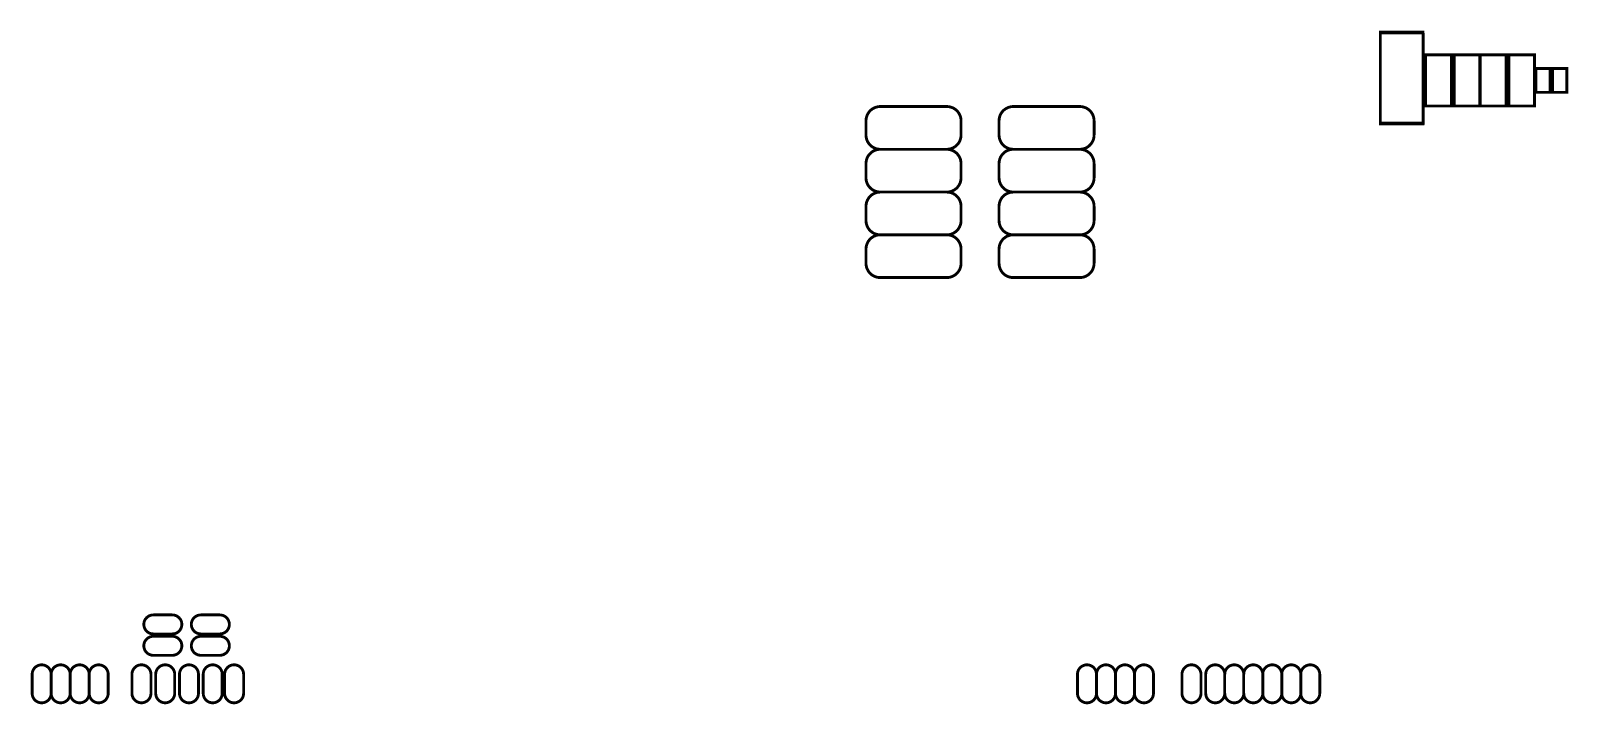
# Model space of a CAD drawing. Extents: x 84.9 to 167.1, y 100.6 to 136.6.
import ezdxf

# ---------------------------------------------------------------- set-up
doc = ezdxf.new("R2010")
doc.units = 0
doc.header["$MEASUREMENT"] = 0
doc.layers.add('SST', color=252, linetype='CONTINUOUS')

msp = doc.modelspace()

# ---------------------------------------------------------------- linework, layer by layer
at = {"layer": 'SST'}
for points, const_width in [([(157.0355, 136.525), (157.0355, 131.699), (159.3215, 131.699), (159.3215, 136.525)], 0.1524), ([(157.0355, 136.525), (159.3215, 136.525)], 0.1524), ([(157.0355, 136.5758), (157.0355, 131.6482), (159.3215, 131.6482), (159.3215, 136.5758), (157.0355, 136.5758)], 0.127), ([(159.4612, 135.3566), (160.8328, 135.3566), (160.8328, 132.6134), (159.4612, 132.6134), (159.4612, 135.3566)], 0.1524), ([(160.9852, 135.3566), (162.3568, 135.3566), (162.3568, 132.6134), (160.9852, 132.6134), (160.9852, 135.3566)], 0.1524), ([(162.3822, 135.3566), (163.7538, 135.3566), (163.7538, 132.6134), (162.3822, 132.6134), (162.3822, 135.3566)], 0.1524), ([(163.9062, 135.3566), (165.2778, 135.3566), (165.2778, 132.6134), (163.9062, 132.6134), (163.9062, 135.3566)], 0.1524), ([(165.354, 134.62), (165.354, 133.35), (166.116, 133.35), (166.116, 134.62), (165.354, 134.62)], 0.1524), ([(166.243, 134.62), (166.243, 133.35), (167.005, 133.35), (167.005, 134.62), (166.243, 134.62)], 0.1524), ([(130.302, 132.588), (133.858, 132.588)], 0.1524), ([(137.414, 132.588), (140.97, 132.588)], 0.1524), ([(129.54, 131.064), (129.54, 131.826)], 0.1524), ([(134.62, 131.826), (134.62, 131.064)], 0.1524), ([(136.652, 131.064), (136.652, 131.826)], 0.1524), ([(141.732, 131.826), (141.732, 131.064)], 0.1524), ([(130.302, 130.302), (133.858, 130.302)], 0.1524), ([(133.858, 130.302), (130.302, 130.302)], 0.1524), ([(140.97, 130.302), (137.414, 130.302)], 0.1524), ([(137.414, 130.302), (140.97, 130.302)], 0.1524), ([(129.54, 128.778), (129.54, 129.54)], 0.1524), ([(134.62, 129.54), (134.62, 128.778)], 0.1524), ([(136.652, 128.778), (136.652, 129.54)], 0.1524), ([(141.732, 129.54), (141.732, 128.778)], 0.1524), ([(133.858, 128.016), (130.302, 128.016)], 0.1524), ([(130.302, 128.016), (133.858, 128.016)], 0.1524), ([(137.414, 128.016), (140.97, 128.016)], 0.1524), ([(140.97, 128.016), (137.414, 128.016)], 0.1524), ([(129.54, 126.492), (129.54, 127.254)], 0.1524), ([(134.62, 127.254), (134.62, 126.492)], 0.1524), ([(136.652, 126.492), (136.652, 127.254)], 0.1524), ([(141.732, 127.254), (141.732, 126.492)], 0.1524), ([(130.302, 125.73), (133.858, 125.73)], 0.1524), ([(133.858, 125.73), (130.302, 125.73)], 0.1524), ([(137.414, 125.73), (140.97, 125.73)], 0.1524), ([(140.97, 125.73), (137.414, 125.73)], 0.1524), ([(129.54, 124.206), (129.54, 124.968)], 0.1524), ([(134.62, 124.968), (134.62, 124.206)], 0.1524), ([(136.652, 124.206), (136.652, 124.968)], 0.1524), ([(141.732, 124.968), (141.732, 124.206)], 0.1524), ([(133.858, 123.444), (130.302, 123.444)], 0.1524), ([(140.97, 123.444), (137.414, 123.444)], 0.1524), ([(92.456, 105.41), (91.44, 105.41)], 0.1524), ([(94.996, 105.41), (93.98, 105.41)], 0.1524), ([(91.44, 104.394), (92.456, 104.394)], 0.1524), ([(93.98, 104.394), (94.996, 104.394)], 0.1524), ([(92.456, 104.267), (91.44, 104.267)], 0.1524), ([(94.996, 104.267), (93.98, 104.267)], 0.1524), ([(91.44, 103.251), (92.456, 103.251)], 0.1524), ([(93.98, 103.251), (94.996, 103.251)], 0.1524), ([(84.963, 102.235), (84.963, 101.219)], 0.1524), ([(85.979, 101.219), (85.979, 102.235)], 0.1524), ([(85.979, 102.235), (85.979, 101.219)], 0.1524), ([(86.995, 102.235), (86.995, 101.219)], 0.1524), ([(86.995, 101.219), (86.995, 102.235)], 0.1524), ([(88.011, 102.235), (88.011, 101.219)], 0.1524), ([(88.011, 101.219), (88.011, 102.235)], 0.1524), ([(89.027, 101.219), (89.027, 102.235)], 0.1524), ([(90.297, 102.235), (90.297, 101.219)], 0.1524), ([(91.313, 101.219), (91.313, 102.235)], 0.1524), ([(91.567, 102.235), (91.567, 101.219)], 0.1524), ([(92.583, 101.219), (92.583, 102.235)], 0.1524), ([(92.837, 102.235), (92.837, 101.219)], 0.1524), ([(93.853, 101.219), (93.853, 102.235)], 0.1524), ([(94.107, 102.235), (94.107, 101.219)], 0.1524), ([(95.123, 101.219), (95.123, 102.235)], 0.1524), ([(95.25, 102.235), (95.25, 101.219)], 0.1524), ([(96.266, 101.219), (96.266, 102.235)], 0.1524), ([(140.843, 102.235), (140.843, 101.219)], 0.1524), ([(141.859, 101.219), (141.859, 102.235)], 0.1524), ([(141.859, 102.235), (141.859, 101.219)], 0.1524), ([(142.875, 102.235), (142.875, 101.219)], 0.1524), ([(142.875, 101.219), (142.875, 102.235)], 0.1524), ([(143.891, 102.235), (143.891, 101.219)], 0.1524), ([(143.891, 101.219), (143.891, 102.235)], 0.1524), ([(144.907, 101.219), (144.907, 102.235)], 0.1524), ([(146.431, 102.235), (146.431, 101.219)], 0.1524), ([(147.447, 101.219), (147.447, 102.235)], 0.1524), ([(147.701, 102.235), (147.701, 101.219)], 0.1524), ([(148.717, 101.219), (148.717, 102.235)], 0.1524), ([(148.717, 102.235), (148.717, 101.219)], 0.1524), ([(149.733, 102.235), (149.733, 101.219)], 0.1524), ([(149.733, 101.219), (149.733, 102.235)], 0.1524), ([(150.749, 101.219), (150.749, 102.235)], 0.1524), ([(150.749, 102.235), (150.749, 101.219)], 0.1524), ([(151.765, 101.219), (151.765, 102.235)], 0.1524), ([(151.765, 102.235), (151.765, 101.219)], 0.1524), ([(152.781, 101.219), (152.781, 102.235)], 0.1524), ([(152.781, 102.235), (152.781, 101.219)], 0.1524), ([(153.797, 101.219), (153.797, 102.235)], 0.1524)]:
    msp.add_lwpolyline(points, dxfattribs=dict(at, const_width=const_width))
at = {"layer": 'SST', "const_width": 0.1524}
for points in [[(130.302, 132.588, 0.4142136), (129.54, 131.826)], [(134.62, 131.826, 0.4142136), (133.858, 132.588)], [(137.414, 132.588, 0.4142136), (136.652, 131.826)], [(141.732, 131.826, 0.4142136), (140.97, 132.588)], [(129.54, 131.064, 0.4142136), (130.302, 130.302)], [(133.858, 130.302, 0.4142136), (134.62, 131.064)], [(136.652, 131.064, 0.4142136), (137.414, 130.302)], [(140.97, 130.302, 0.4142136), (141.732, 131.064)], [(130.302, 130.302, 0.4142136), (129.54, 129.54)], [(134.62, 129.54, 0.4142136), (133.858, 130.302)], [(137.414, 130.302, 0.4142136), (136.652, 129.54)], [(141.732, 129.54, 0.4142136), (140.97, 130.302)], [(129.54, 128.778, 0.4142136), (130.302, 128.016)], [(133.858, 128.016, 0.4142136), (134.62, 128.778)], [(136.652, 128.778, 0.4142136), (137.414, 128.016)], [(140.97, 128.016, 0.4142136), (141.732, 128.778)], [(130.302, 128.016, 0.4142136), (129.54, 127.254)], [(134.62, 127.254, 0.4142136), (133.858, 128.016)], [(137.414, 128.016, 0.4142136), (136.652, 127.254)], [(141.732, 127.254, 0.4142136), (140.97, 128.016)], [(129.54, 126.492, 0.4142136), (130.302, 125.73)], [(130.302, 125.73, 0.4142136), (129.54, 124.968)], [(133.858, 125.73, 0.4142136), (134.62, 126.492)], [(134.62, 124.968, 0.4142136), (133.858, 125.73)], [(136.652, 126.492, 0.4142136), (137.414, 125.73)], [(137.414, 125.73, 0.4142136), (136.652, 124.968)], [(140.97, 125.73, 0.4142136), (141.732, 126.492)], [(141.732, 124.968, 0.4142136), (140.97, 125.73)], [(129.54, 124.206, 0.4142136), (130.302, 123.444)], [(133.858, 123.444, 0.4142136), (134.62, 124.206)], [(136.652, 124.206, 0.4142136), (137.414, 123.444)], [(140.97, 123.444, 0.4142136), (141.732, 124.206)], [(91.44, 105.41, 1), (91.44, 104.394)], [(92.456, 104.394, 1), (92.456, 105.41)], [(93.98, 105.41, 1), (93.98, 104.394)], [(94.996, 104.394, 1), (94.996, 105.41)], [(91.44, 104.267, 1), (91.44, 103.251)], [(92.456, 103.251, 1), (92.456, 104.267)], [(93.98, 104.267, 1), (93.98, 103.251)], [(94.996, 103.251, 1), (94.996, 104.267)], [(85.979, 102.235, 1), (84.963, 102.235)], [(86.995, 102.235, 1), (85.979, 102.235)], [(88.011, 102.235, 1), (86.995, 102.235)], [(89.027, 102.235, 1), (88.011, 102.235)], [(91.313, 102.235, 1), (90.297, 102.235)], [(92.583, 102.235, 1), (91.567, 102.235)], [(93.853, 102.235, 1), (92.837, 102.235)], [(95.123, 102.235, 1), (94.107, 102.235)], [(96.266, 102.235, 1), (95.25, 102.235)], [(141.859, 102.235, 1), (140.843, 102.235)], [(142.875, 102.235, 1), (141.859, 102.235)], [(143.891, 102.235, 1), (142.875, 102.235)], [(144.907, 102.235, 1), (143.891, 102.235)], [(147.447, 102.235, 1), (146.431, 102.235)], [(148.717, 102.235, 1), (147.701, 102.235)], [(149.733, 102.235, 1), (148.717, 102.235)], [(150.749, 102.235, 1), (149.733, 102.235)], [(151.765, 102.235, 1), (150.749, 102.235)], [(152.781, 102.235, 1), (151.765, 102.235)], [(153.797, 102.235, 1), (152.781, 102.235)], [(84.963, 101.219, 1), (85.979, 101.219)], [(85.979, 101.219, 1), (86.995, 101.219)], [(86.995, 101.219, 1), (88.011, 101.219)], [(88.011, 101.219, 1), (89.027, 101.219)], [(90.297, 101.219, 1), (91.313, 101.219)], [(91.567, 101.219, 1), (92.583, 101.219)], [(92.837, 101.219, 1), (93.853, 101.219)], [(94.107, 101.219, 1), (95.123, 101.219)], [(95.25, 101.219, 1), (96.266, 101.219)], [(140.843, 101.219, 1), (141.859, 101.219)], [(141.859, 101.219, 1), (142.875, 101.219)], [(142.875, 101.219, 1), (143.891, 101.219)], [(143.891, 101.219, 1), (144.907, 101.219)], [(146.431, 101.219, 1), (147.447, 101.219)], [(147.701, 101.219, 1), (148.717, 101.219)], [(148.717, 101.219, 1), (149.733, 101.219)], [(149.733, 101.219, 1), (150.749, 101.219)], [(150.749, 101.219, 1), (151.765, 101.219)], [(151.765, 101.219, 1), (152.781, 101.219)], [(152.781, 101.219, 1), (153.797, 101.219)]]:
    msp.add_lwpolyline(points, format="xyb", dxfattribs=at)

doc.saveas('drawing.dxf')
